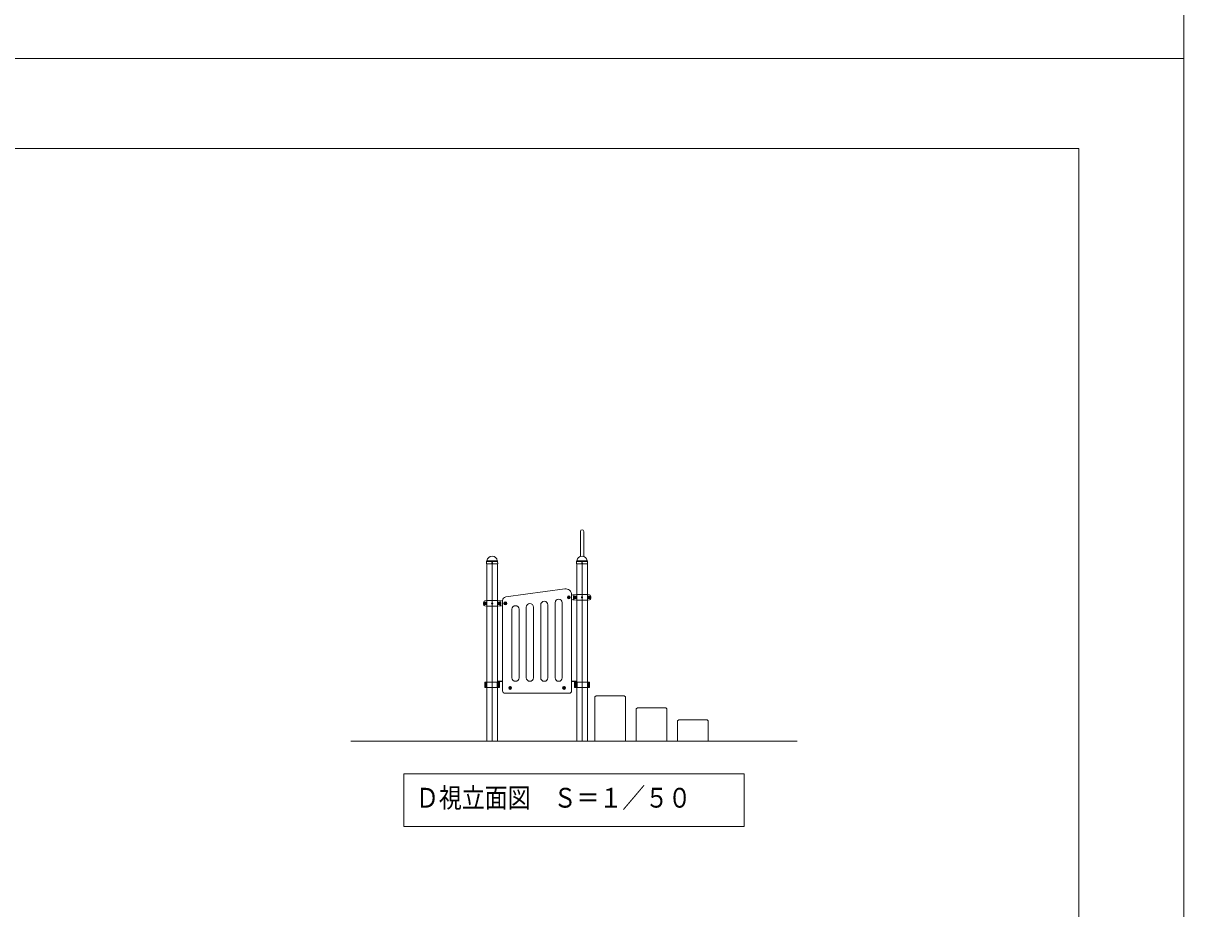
# Model space of a CAD drawing. Units: millimetres on the paper, scale 1:50. Extents: x 0 to 420, y -297 to 594.
# Drawn here: x 226.4 to 420, y 155.2 to 302.9 of the extents above; entities that cross this region are included whole.
import ezdxf
from ezdxf.enums import TextEntityAlignment as Align

# ---------------------------------------------------------------- set-up
doc = ezdxf.new("R2010")
doc.units = ezdxf.units.MM
doc.linetypes.add('USER1', pattern=[50.8, 31.75, -6.35, 6.35, -6.35])
doc.linetypes.add('USER3', pattern=[19.05, 12.7, -6.35])
doc.layers.add('DEFPOINTS_4', color=7, linetype='Continuous', lineweight=9)
doc.layers.add('LY_1', color=7, linetype='Continuous', lineweight=9)
doc.styles.add('ＭＳ ゴシック', font='')
doc.styles.get('ＭＳ ゴシック').set_extended_font_data('MS Gothic')

msp = doc.modelspace()

# ---------------------------------------------------------------- linework, layer by layer
at = {"layer": 'DEFPOINTS_4'}
for p, q in [((420, 297), (420, 594)), ((0, 297), (420, 297)), ((420, 297), (0, 297)), ((420, 0), (420, 297))]:
    msp.add_line(p, q, dxfattribs=at)
at = {"layer": 'LY_1'}
for p, q in [((402.5, 282), (17.5, 282)), ((402.5, 15), (402.5, 282)), ((319.344, 218.119), (319.344, 213.939)), ((319.888, 218.119), (319.888, 213.939)), ((303.687, 212.709), (303.695, 213.105)), ((303.719, 213.163), (303.741, 213.185)), ((305.512, 213.163), (305.49, 213.185)), ((305.545, 212.709), (305.536, 213.105)), ((318.687, 212.709), (318.695, 213.105)), ((318.719, 213.163), (318.741, 213.185)), ((320.512, 213.163), (320.49, 213.185)), ((320.545, 212.709), (320.536, 213.105)), ((303.687, 212.709), (303.696, 212.699)), ((305.535, 212.699), (303.696, 212.699)), ((303.725, 183.119), (303.725, 212.699)), ((305.507, 183.119), (305.507, 212.699)), ((305.535, 212.699), (305.545, 212.709)), ((318.687, 212.709), (318.696, 212.699)), ((320.535, 212.699), (318.696, 212.699)), ((318.725, 183.119), (318.725, 212.699)), ((320.507, 183.119), (320.507, 212.699)), ((320.535, 212.699), (320.545, 212.709)), ((306.885, 207.187), (316.73, 208.53)), ((317.416, 207.211), (317.336, 207.165)), ((317.496, 207.165), (317.416, 207.211)), ((317.866, 191.519), (317.866, 207.539)), ((318.066, 207.513), (317.866, 207.499)), ((318.696, 207.569), (318.066, 207.513)), ((320.536, 207.569), (318.695, 207.569)), ((320.536, 207.569), (320.851, 207.541)), ((303.696, 206.569), (303.38, 206.541)), ((303.696, 205.669), (303.38, 205.696)), ((303.696, 206.569), (305.536, 206.569)), ((303.696, 205.669), (305.536, 205.669)), ((305.536, 206.569), (306.166, 206.513)), ((305.536, 205.669), (306.166, 205.724)), ((306.166, 206.513), (306.366, 206.499)), ((306.166, 205.724), (306.366, 205.738)), ((306.366, 191.519), (306.366, 206.592)), ((306.816, 206.211), (306.736, 206.165)), ((306.736, 206.165), (306.736, 206.072)), ((306.816, 206.026), (306.736, 206.072)), ((306.896, 206.165), (306.816, 206.211)), ((306.896, 206.072), (306.816, 206.026)), ((306.896, 206.165), (306.896, 206.072)), ((310.316, 205.496), (310.316, 193.719)), ((311.516, 193.719), (311.516, 205.496)), ((312.716, 205.863), (312.716, 193.719)), ((313.916, 193.719), (313.916, 205.863)), ((315.116, 206.23), (315.116, 193.719)), ((316.316, 193.719), (316.316, 206.23)), ((317.336, 207.165), (317.336, 207.072)), ((317.416, 207.026), (317.336, 207.072)), ((317.496, 207.072), (317.416, 207.026)), ((317.496, 207.165), (317.496, 207.072)), ((318.066, 206.724), (317.866, 206.738)), ((318.696, 206.669), (318.066, 206.724)), ((320.536, 206.669), (318.695, 206.669)), ((320.536, 206.669), (320.851, 206.696)), ((307.916, 205.129), (307.916, 193.719)), ((309.116, 193.719), (309.116, 205.129)), ((303.379, 192.999), (303.379, 192.099)), ((305.852, 192.999), (303.379, 192.999)), ((305.852, 192.099), (303.379, 192.099)), ((303.546, 192.999), (303.546, 192.099)), ((305.45, 192.999), (305.45, 192.099)), ((305.507, 193.119), (306.366, 193.119)), ((305.507, 193.073), (306.366, 193.073)), ((305.637, 192.999), (305.637, 192.099)), ((305.696, 192.999), (305.696, 192.099)), ((305.852, 192.999), (305.852, 192.099)), ((307.536, 192.065), (307.616, 192.111)), ((307.536, 192.065), (307.536, 191.972)), ((307.536, 191.972), (307.616, 191.926)), ((307.616, 192.111), (307.696, 192.065)), ((307.616, 191.926), (307.696, 191.972)), ((307.696, 192.065), (307.696, 191.972)), ((316.536, 192.065), (316.616, 192.111)), ((316.536, 192.065), (316.536, 191.972)), ((316.536, 191.972), (316.616, 191.926)), ((316.616, 192.111), (316.696, 192.065)), ((316.616, 191.926), (316.696, 191.972)), ((316.696, 192.065), (316.696, 191.972)), ((318.725, 193.119), (317.866, 193.119)), ((318.725, 193.073), (317.866, 193.073)), ((318.379, 192.999), (318.379, 192.099)), ((318.379, 192.999), (320.852, 192.999)), ((318.379, 192.099), (320.852, 192.099)), ((318.535, 192.999), (318.535, 192.099)), ((318.594, 192.999), (318.594, 192.099)), ((318.781, 192.999), (318.781, 192.099)), ((320.686, 192.999), (320.686, 192.099)), ((320.852, 192.999), (320.852, 192.099)), ((317.466, 191.119), (306.766, 191.119)), ((321.966, 190.719), (321.766, 190.519)), ((321.766, 183.119), (321.766, 190.519)), ((321.966, 190.719), (326.666, 190.719)), ((326.666, 190.719), (326.866, 190.519)), ((326.866, 190.519), (326.866, 183.119)), ((328.866, 188.719), (328.666, 188.519)), ((328.666, 183.119), (328.666, 188.519)), ((328.866, 188.719), (333.566, 188.719)), ((333.566, 188.719), (333.766, 188.519)), ((333.766, 188.519), (333.766, 183.119)), ((335.766, 186.719), (335.566, 186.519)), ((335.566, 183.119), (335.566, 186.519)), ((335.766, 186.719), (340.466, 186.719)), ((340.466, 186.719), (340.666, 186.519)), ((340.666, 186.519), (340.666, 183.119)), ((281.066, 183.119), (355.499, 183.119))]:
    msp.add_line(p, q, dxfattribs=at)
at = {"layer": 'LY_1', "lineweight": 18}
for p, q in [((305.509, 213.129), (303.722, 213.129)), ((305.473, 213.199), (303.761, 213.199)), ((320.509, 213.129), (318.722, 213.129)), ((320.473, 213.199), (318.761, 213.199)), ((318.65, 207.303), (318.281, 207.303)), ((318.281, 206.934), (318.281, 207.303)), ((320.581, 207.303), (320.95, 207.303)), ((320.95, 206.934), (320.95, 207.303)), ((303.65, 206.303), (303.281, 206.303)), ((303.281, 205.934), (303.281, 206.303)), ((303.65, 205.934), (303.281, 205.934)), ((305.581, 206.303), (305.95, 206.303)), ((305.581, 205.934), (305.95, 205.934)), ((305.95, 205.934), (305.95, 206.303)), ((318.65, 206.934), (318.281, 206.934)), ((320.581, 206.934), (320.95, 206.934)), ((346.683, 177.709), (289.883, 177.709)), ((289.883, 177.709), (289.883, 168.909)), ((346.683, 168.909), (346.683, 177.709)), ((289.883, 168.909), (346.683, 168.909))]:
    msp.add_line(p, q, dxfattribs=at)
at = {"layer": 'LY_1', "linetype": 'USER3', "lineweight": 18}
for p, q in [((305.506, 213.119), (303.726, 213.119)), ((320.506, 213.119), (318.726, 213.119))]:
    msp.add_line(p, q, dxfattribs=at)
at = {"layer": 'LY_1', "linetype": 'USER1', "lineweight": 18}
for p, q in [((304.616, 183.119), (304.616, 213.119)), ((319.616, 183.119), (319.616, 213.119))]:
    msp.add_line(p, q, dxfattribs=at)
at = {"layer": 'LY_1'}
for centre, radius in [((304.616, 212.859), 0.06), ((319.616, 212.859), 0.06), ((317.416, 207.119), 0.21), ((306.816, 206.119), 0.21), ((307.616, 192.019), 0.21), ((316.616, 192.019), 0.21)]:
    msp.add_circle(centre, radius, dxfattribs=at)
at = {"layer": 'LY_1', "lineweight": 18}
for centre, radius in [((317.416, 207.119), 0.24), ((317.416, 207.119), 0.11), ((318.466, 207.119), 0.185), ((318.466, 207.119), 0.1), ((319.616, 207.119), 0.1), ((320.766, 207.119), 0.185), ((320.766, 207.119), 0.1), ((303.466, 206.119), 0.185), ((303.466, 206.119), 0.1), ((304.616, 206.119), 0.1), ((305.766, 206.119), 0.185), ((305.766, 206.119), 0.1), ((306.816, 206.119), 0.24), ((306.816, 206.119), 0.11), ((307.616, 192.019), 0.24), ((307.616, 192.019), 0.11), ((316.616, 192.019), 0.24), ((316.616, 192.019), 0.11)]:
    msp.add_circle(centre, radius, dxfattribs=at)
at = {"layer": 'LY_1', "linetype": 'USER3', "lineweight": 18}
for centre in [(317.416, 207.119), (306.816, 206.119), (307.616, 192.019), (316.616, 192.019)]:
    msp.add_circle(centre, 0.125, dxfattribs=at)
at = {"layer": 'LY_1'}
for centre, radius, start, end in [((319.616, 218.119), 0.272, 0, 180), ((303.779, 213.104), 0.084, 135, 178.99605), ((303.702, 213.225), 0.056, 315, 353.3676), ((304.616, 213.119), 0.864, 90, 173.3676), ((304.616, 213.119), 0.864, 6.6324, 90), ((305.529, 213.225), 0.056, 186.6324, 225), ((305.452, 213.104), 0.084, 1.00395, 45), ((318.779, 213.104), 0.084, 135, 178.99605), ((318.702, 213.225), 0.056, 315, 353.3676), ((319.616, 213.119), 0.864, 90, 173.3676), ((319.616, 213.119), 0.864, 6.6324, 90), ((320.529, 213.225), 0.056, 186.6324, 225), ((320.452, 213.104), 0.084, 1.00395, 45), ((306.966, 206.592), 0.6, 97.46846, 180), ((316.866, 207.539), 1, 0, 97.46846), ((319.166, 207.119), 1, 163.80375, 196.19625), ((318.397, 207.342), 0.2, 95, 163.80375), ((320.834, 207.342), 0.2, 16.19625, 85), ((320.066, 207.119), 1, 343.80375, 16.19625), ((304.166, 206.119), 1, 163.80375, 196.19625), ((303.397, 206.342), 0.2, 95, 163.80375), ((303.397, 205.895), 0.2, 196.19625, 265), ((305.834, 206.342), 0.2, 16.19625, 85), ((305.834, 205.895), 0.2, 275, 343.80375), ((305.066, 206.119), 1, 343.80375, 16.19625), ((308.516, 205.129), 0.6, 0, 180), ((310.916, 205.496), 0.6, 0, 180), ((313.316, 205.863), 0.6, 0, 180), ((315.716, 206.23), 0.6, 0, 180), ((318.397, 206.895), 0.2, 196.19625, 265), ((320.834, 206.895), 0.2, 275, 343.80375), ((308.516, 193.719), 0.6, 180, 0), ((310.916, 193.719), 0.6, 180, 0), ((313.316, 193.719), 0.6, 180, 0), ((315.716, 193.719), 0.6, 180, 0), ((306.766, 191.519), 0.4, 180, 270), ((317.466, 191.519), 0.4, 270, 0)]:
    msp.add_arc(centre, radius, start, end, dxfattribs=at)
at = {"layer": 'LY_1', "lineweight": 18}
for centre, start, end in [((316.09, 207.119), 355.87048, 4.12952), ((323.141, 207.119), 175.87048, 184.12952), ((301.09, 206.119), 355.87048, 4.12952), ((308.141, 206.119), 175.87048, 184.12952)]:
    msp.add_arc(centre, 2.567, start, end, dxfattribs=at)

# ---------------------------------------------------------------- texts
at = {"layer": 'LY_1', "style": 'ＭＳ ゴシック', "width": 0.85}
msp.add_text('Ｄ視立面図\u3000Ｓ＝１／５０', height=3.299, dxfattribs=at).set_placement((291.908, 171.059), align=Align.BOTTOM_LEFT)

doc.saveas('drawing.dxf')
